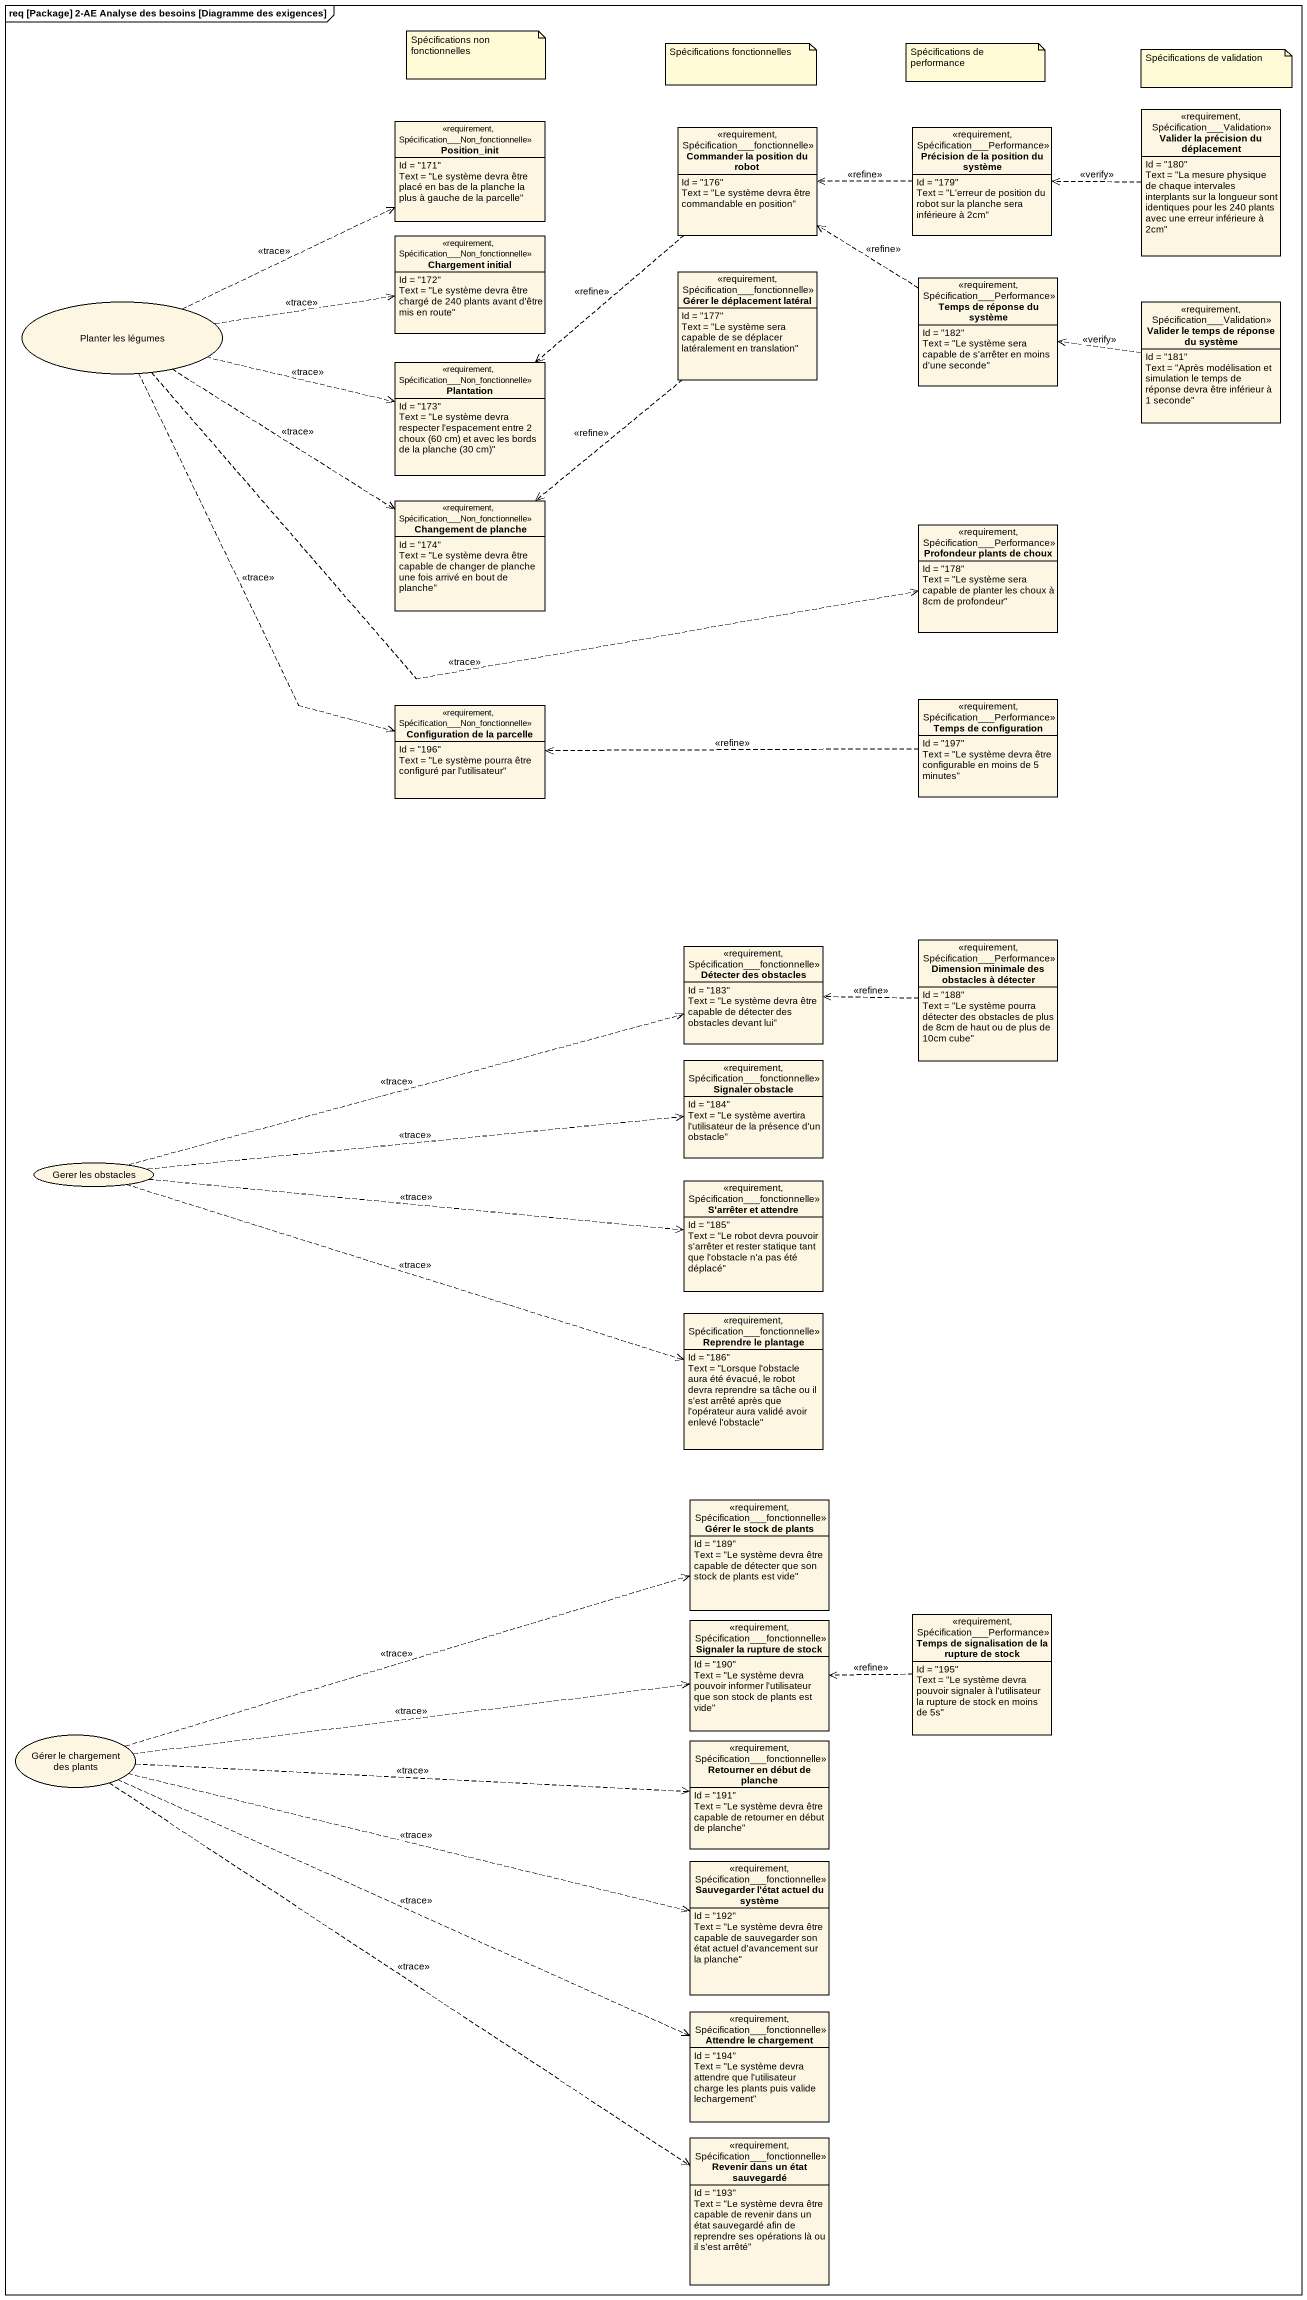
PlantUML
@startuml
mainframe req [Package] 2-AE Analyse des besoins [Diagramme des exigences]
allowmixing
hide circle
hide empty members
class Position_init <<requirement, Spécification___Non_fonctionnelle>> {
  Id = "171"
  Text = "Le système devra être placé en bas de la planche la plus à gauche de la parcelle"
}
class "Commander la position du robot" as Commander_la_position_du <<requirement, Spécification___fonctionnelle>> {
  Id = "176"
  Text = "Le système devra être commandable en position"
}
class "Précision de la position du système" as Précision_de_la_position_du <<requirement, Spécification___Performance>> {
  Id = "179"
  Text = "L'erreur de position du robot sur la planche sera inférieure à 2cm"
}
class "Valider la précision du déplacement" as Valider_la_précision_du <<requirement, Spécification___Validation>> {
  Id = "180"
  Text = "La mesure physique de chaque intervales interplants sur la longueur sont identiques pour les 240 plants avec une erreur inférieure à 2cm"
}
class "Chargement initial" as Chargement_initial <<requirement, Spécification___Non_fonctionnelle>> {
  Id = "172"
  Text = "Le système devra être chargé de 240 plants avant d'être mis en route"
}
class "Gérer le déplacement latéral" as Gérer_le_déplacement_latéral <<requirement, Spécification___fonctionnelle>> {
  Id = "177"
  Text = "Le système sera capable de se déplacer latéralement en translation"
}
class "Temps de réponse du système" as Temps_de_réponse_du_système <<requirement, Spécification___Performance>> {
  Id = "182"
  Text = "Le système sera capable de s'arrêter en moins d'une seconde"
}
usecase "Planter les légumes" as Planter_les_légumes
class "Valider le temps de réponse du système" as Valider_le_temps_de_réponse <<requirement, Spécification___Validation>> {
  Id = "181"
  Text = "Après modélisation et simulation le temps de réponse devra être inférieur à 1 seconde"
}
class Plantation <<requirement, Spécification___Non_fonctionnelle>> {
  Id = "173"
  {field} Text = "Le système devra respecter l'espacement entre 2 choux (60 cm) et avec les bords de la planche (30 cm)"
}
class "Changement de planche" as Changement_de_planche <<requirement, Spécification___Non_fonctionnelle>> {
  Id = "174"
  Text = "Le système devra être capable de changer de planche une fois arrivé en bout de planche"
}
class "Profondeur plants de choux" as Profondeur_plants_de_choux <<requirement, Spécification___Performance>> {
  Id = "178"
  Text = "Le système sera capable de planter les choux à 8cm de profondeur"
}
class "Configuration de la parcelle" as Configuration_de_la_parcelle <<requirement, Spécification___Non_fonctionnelle>> {
  Id = "196"
  Text = "Le système pourra être configuré par l'utilisateur"
}
class "Temps de configuration" as Temps_de_configuration <<requirement, Spécification___Performance>> {
  Id = "197"
  Text = "Le système devra être configurable en moins de 5 minutes"
}
class "Détecter des obstacles" as Détecter_des_obstacles <<requirement, Spécification___fonctionnelle>> {
  Id = "183"
  Text = "Le système devra être capable de détecter des obstacles devant lui"
}
class "Dimension minimale des obstacles à détecter" as Dimension_minimale_des <<requirement, Spécification___Performance>> {
  Id = "188"
  Text = "Le système pourra détecter des obstacles de plus de 8cm de haut ou de plus de 10cm cube"
}
class "Signaler obstacle" as Signaler_obstacle <<requirement, Spécification___fonctionnelle>> {
  Id = "184"
  Text = "Le système avertira l'utilisateur de la présence d'un obstacle"
}
usecase "Gerer les obstacles" as Gerer_les_obstacles
class "S'arrêter et attendre" as S_arrêter_et_attendre <<requirement, Spécification___fonctionnelle>> {
  Id = "185"
  Text = "Le robot devra pouvoir s'arrêter et rester statique tant que l'obstacle n'a pas été déplacé"
}
class "Reprendre le plantage" as Reprendre_le_plantage <<requirement, Spécification___fonctionnelle>> {
  Id = "186"
  Text = "Lorsque l'obstacle aura été évacué, le robot devra reprendre sa tâche ou il s'est arrêté après que l'opérateur aura validé avoir enlevé l'obstacle"
}
class "Gérer le stock de plants" as Gérer_le_stock_de_plants <<requirement, Spécification___fonctionnelle>> {
  Id = "189"
  Text = "Le système devra être capable de détecter que son stock de plants est vide"
}
class "Signaler la rupture de stock" as Signaler_la_rupture_de_stock <<requirement, Spécification___fonctionnelle>> {
  Id = "190"
  Text = "Le système devra pouvoir informer l'utilisateur que son stock de plants est vide"
}
class "Temps de signalisation de la rupture de stock" as Temps_de_signalisation_de <<requirement, Spécification___Performance>> {
  Id = "195"
  Text = "Le système devra pouvoir signaler à l'utilisateur la rupture de stock en moins de 5s"
}
usecase "Gérer le chargement des plants" as Gérer_le_chargement_des
class "Retourner en début de planche" as Retourner_en_début_de <<requirement, Spécification___fonctionnelle>> {
  Id = "191"
  Text = "Le système devra être capable de retourner en début de planche"
}
class "Sauvegarder l'état actuel du système" as Sauvegarder_l_état_actuel <<requirement, Spécification___fonctionnelle>> {
  Id = "192"
  Text = "Le système devra être capable de sauvegarder son état actuel d'avancement sur la planche"
}
class "Attendre le chargement" as Attendre_le_chargement <<requirement, Spécification___fonctionnelle>> {
  Id = "194"
  Text = "Le système devra attendre que l'utilisateur charge les plants puis valide lechargement"
}
class "Revenir dans un état sauvegardé" as Revenir_dans_un_état <<requirement, Spécification___fonctionnelle>> {
  Id = "193"
  Text = "Le système devra être capable de revenir dans un état sauvegardé afin de reprendre ses opérations là ou il s'est arrêté"
}
Commander_la_position_du ..> Plantation : <<refine>>
Précision_de_la_position_du .left.> Commander_la_position_du : <<refine>>
Valider_la_précision_du .left.> Précision_de_la_position_du : <<verify>>
Gérer_le_déplacement_latéral ..> Changement_de_planche : <<refine>>
Temps_de_réponse_du_système .up.> Commander_la_position_du : <<refine>>
Planter_les_légumes .right.> Position_init : <<trace>>
Planter_les_légumes .right.> Chargement_initial : <<trace>>
Planter_les_légumes .right.> Plantation : <<trace>>
Planter_les_légumes ..> Changement_de_planche : <<trace>>
Planter_les_légumes .right.> Profondeur_plants_de_choux : <<trace>>
Planter_les_légumes ..> Configuration_de_la_parcelle : <<trace>>
Valider_le_temps_de_réponse .left.> Temps_de_réponse_du_système : <<verify>>
Temps_de_configuration .left.> Configuration_de_la_parcelle : <<refine>>
Dimension_minimale_des .left.> Détecter_des_obstacles : <<refine>>
Gerer_les_obstacles .right.> Détecter_des_obstacles : <<trace>>
Gerer_les_obstacles .right.> Signaler_obstacle : <<trace>>
Gerer_les_obstacles .right.> S_arrêter_et_attendre : <<trace>>
Gerer_les_obstacles .right.> Reprendre_le_plantage : <<trace>>
Temps_de_signalisation_de .left.> Signaler_la_rupture_de_stock : <<refine>>
Gérer_le_chargement_des .right.> Gérer_le_stock_de_plants : <<trace>>
Gérer_le_chargement_des .right.> Signaler_la_rupture_de_stock : <<trace>>
Gérer_le_chargement_des .right.> Retourner_en_début_de : <<trace>>
Gérer_le_chargement_des .right.> Sauvegarder_l_état_actuel : <<trace>>
Gérer_le_chargement_des .right.> Attendre_le_chargement : <<trace>>
Gérer_le_chargement_des ..> Revenir_dans_un_état : <<trace>>
note as N1
  Spécifications non fonctionnelles
end note
note as N2
  Spécifications fonctionnelles
end note
note as N3
  Spécifications de performance
end note
note as N4
  Spécifications de validation
end note
@enduml
